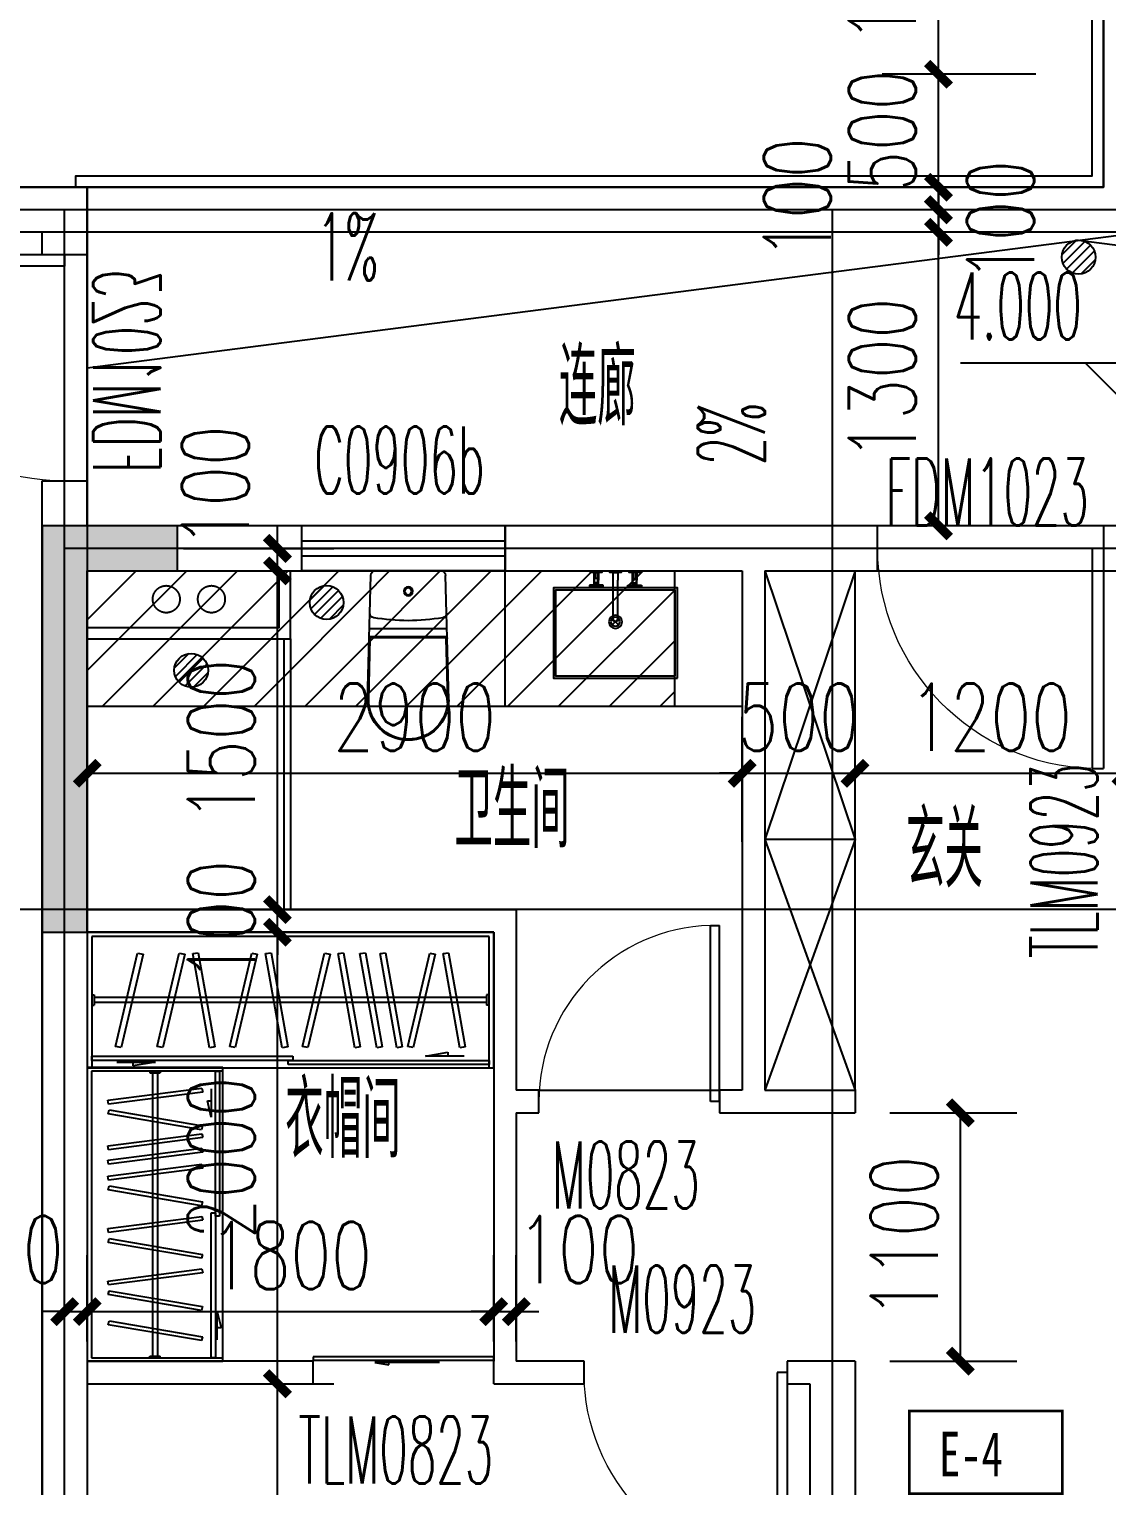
# Model space of a CAD drawing. Extents: x -129588 to 17450, y 1144 to 109436.
# Drawn here: x -10271 to -5499, y 78346 to 84798 of the extents above; entities that cross this region are included whole.
import ezdxf

# ---------------------------------------------------------------- set-up
doc = ezdxf.new("R2010")
doc.units = 0
doc.header["$LTSCALE"] = 1000
doc.header["$MEASUREMENT"] = 0
doc.linetypes.add('DASH', pattern=[0.35, 0.25, -0.1])
doc.linetypes.add('PS', pattern=[3200, 1500, -200, 1500])
for name, color, linetype, plot in [('A-area(算全面积)', 21, 'Continuous', False), ('A-area(算半面积)', 23, 'Continuous', False), ('A-FUR', 8, 'Continuous', False)]:
    doc.layers.add(name, color=color, linetype=linetype, plot=plot)
for name, color, linetype in [('A-Lvtry', 5, 'Continuous'), ('A-第三道尺寸线', 105, 'Continuous'), ('A-线脚看线', 9, 'Continuous'), ('A-降板区域', 251, 'Continuous'), ('AE-FLOR', 151, 'Continuous'), ('DIM_ELEV', 3, 'Continuous'), ('DIM_SYMB', 3, 'Continuous'), ('DOTE', 16, 'Continuous'), ('LABEL_PM', 7, 'Continuous'), ('NL', 5, 'Continuous'), ('PS', 6, 'PS'), ('PUB_HATCH', 8, 'Continuous'), ('PUB_TEXT', 7, 'Continuous'), ('WALL', 2, 'Continuous'), ('WINDOW', 4, 'Continuous'), ('WINDOW_TEXT', 7, 'Continuous'), ('ys', 154, 'Continuous'), ('剪力墙', 6, 'Continuous'), ('户型标示', 7, 'Continuous')]:
    doc.layers.add(name, color=color, linetype=linetype)
doc.styles.add('_TCH_DIM', font='SIMPLEX.shx', dxfattribs={"width": 0.7, "bigfont": 'GBCBIG.shx'})
doc.styles.add('_TCH_DIM_T3', font='SIMPLEX.shx', dxfattribs={"width": 0.705882, "bigfont": 'GBCBIG.shx'})
doc.styles.add('_TCH_WINDOW', font='SIMPLEX.shx', dxfattribs={"width": 0.7, "height": 3.5, "bigfont": 'GBCBIG.shx'})
doc.styles.get("Standard").update_dxf_attribs({"font": 'gbenor.shx', "width": 0.7, "bigfont": 'gbcbig.shx'})
doc.styles.add('黑体', font='simhei.ttf', dxfattribs={"width": 0.7})
doc.dimstyles.new('_TCH_ARCH&&100', dxfattribs={"dimtxt": 297.5, "dimasz": 100, "dimexe": 250, "dimexo": 300, "dimgap": 100, "dimtad": 1, "dimdec": 0, "dimzin": 0, "dimdsep": 46, "dimtxsty": '_TCH_DIM_T3', "dimblk": 'ARCHTICK', "dimcen": 0.09, "dimclrt": 7, "dimazin": 2, "dimtfac": 1, "dimtdec": 0, "dimtix": 1, "dimtmove": 2, "dimatfit": 3, "dimfxl": 0, "dimtolj": 1, "dimtzin": 0, "dimarcsym": 0})

# ---------------------------------------------------------------- blocks, each defined once
blk = doc.blocks.new('zhouxianssceng0329')
at = {"layer": 'DOTE'}
for p, q in [((-3313.7, 143398.2), (-44988.6, 143398.2)), ((-10113.7, 132089.9), (-10113.7, 143398.2)), ((-6713.7, 132089.9), (-6713.7, 143398.2)), ((5501.3, 143298.2), (-44988.6, 143298.2)), ((5501.3, 141898.2), (-10113.7, 141898.2)), ((5501.3, 140298.2), (-44988.6, 140298.2))]:
    blk.add_line(p, q, dxfattribs=at)
blk = doc.blocks.new('jgjlq030328')
at = {"layer": 'PUB_HATCH'}
blk.add_hatch(color=256, dxfattribs=at).paths.add_polyline_path([(-255935, 15511.9), (-256535, 15511.9), (-256535, 13711.9), (-256335, 13711.9), (-256335, 15311.9), (-255935, 15311.9)])
at = {"layer": '剪力墙'}
blk.add_lwpolyline([(-255935, 15511.9), (-256535, 15511.9), (-256535, 13711.9), (-256335, 13711.9), (-256335, 15311.9), (-255935, 15311.9)], close=True, dxfattribs=at)
blk = doc.blocks.new('$DorLib2D$00000001')
for p, q in [((0.45, 0.975), (0.5, 0.975)), ((0.45, 0), (0.45, 0.975)), ((0.5, 0), (0.5, 0.975)), ((0.5, 0), (0.45, 0))]:
    blk.add_line(p, q)
at = {"lineweight": 13}
blk.add_arc((0.475, 0), 0.975, 91.46928, 180, dxfattribs=at)
blk = doc.blocks.new('a3huxing0323')
at = {"layer": 'WALL'}
for p, q in [((5007.6, 169534.8), (5007.6, 169234.8)), ((5007.6, 169534.8), (6707.6, 169534.8)), ((5207.6, 169234.8), (5207.6, 169334.8)), ((5207.6, 169334.8), (6607.6, 169334.8)), ((5007.6, 169234.8), (5207.6, 169234.8)), ((5207.6, 168234.8), (5007.6, 168234.8)), ((5007.6, 168234.8), (5007.6, 160634.8)), ((5207.6, 160734.8), (5207.6, 168234.8))]:
    blk.add_line(p, q, dxfattribs=at)
at = {"layer": 'WINDOW'}
blk.add_line((5007.6, 169234.8), (5007.6, 168234.8), dxfattribs=at)
ref = blk.add_blockref('$DorLib2D$00000001', (5107.6, 168734.8), dxfattribs=dict(at, xscale=-1000, yscale=1000, zscale=-1000, rotation=270))
ref.add_attrib('A', 'FDM1023', (4981.4, 168269.3), dxfattribs={"layer": 'WINDOW_TEXT', "height": 297.5, "rotation": 90, "style": '_TCH_WINDOW', "width": 0.494118})
blk = doc.blocks.new('u5g')
at = {"color": 8, "linetype": 'DASH', "ltscale": 20}
for p, q in [((10502.8, 151826.4), (10512.8, 151826.4)), ((10512.8, 151826.4), (10512.8, 151776.4)), ((12177.7, 151813.9), (10512.8, 151813.9)), ((12187.8, 151826.4), (12177.7, 151826.4)), ((12177.7, 151826.4), (12177.7, 151776.4)), ((10502.8, 151776.4), (10512.8, 151776.4)), ((12177.7, 151788.9), (10512.8, 151788.9)), ((12187.8, 151776.4), (12177.7, 151776.4))]:
    blk.add_line(p, q, dxfattribs=at)
at = {"color": 8, "ltscale": 20}
for p, q in [((10607.7, 151503.4), (10772.9, 151503.4)), ((10772.9, 151503.4), (10677.8, 151484.5)), ((10677.8, 151484.5), (10677.8, 151503.4)), ((11917.6, 151531.4), (12012.7, 151550.3)), ((12082.8, 151531.4), (11917.6, 151531.4)), ((12012.7, 151550.3), (12012.7, 151531.4))]:
    blk.add_line(p, q, dxfattribs=at)
at = {"linetype": 'DASH', "ltscale": 20}
for points in [[(12207.8, 152126.4), (10482.8, 152126.4), (10482.8, 151476.4), (12207.8, 151476.4)], [(10502.8, 151531.4), (11355.3, 151531.4), (11355.3, 151511.4), (10502.8, 151511.4)], [(11335.3, 151511.4), (12187.8, 151511.4), (12187.8, 151491.4), (11335.3, 151491.4)]]:
    blk.add_lwpolyline(points, close=True, dxfattribs=at)
blk.add_lwpolyline([(12187.8, 151476.4), (12187.8, 152106.4), (10502.8, 152106.4), (10502.8, 151476.4)], dxfattribs=at)
at = {"color": 8, "linetype": 'DASH', "ltscale": 20}
for points in [[(10603.3, 151578.7), (10696.8, 152026.6), (10719.8, 152021.8), (10626.3, 151573.9)], [(10780.1, 151578.7), (10873.6, 152026.6), (10896.6, 152021.8), (10803.1, 151573.9)], [(11001.3, 151572.3), (10930.5, 152024.3), (10953.7, 152028), (11024.5, 151576)], [(11087.5, 151578.7), (11181, 152026.6), (11204, 152021.8), (11110.4, 151573.9)], [(11310.5, 151572.3), (11239.7, 152024.3), (11262.9, 152028), (11333.7, 151576)], [(11396.6, 151578.7), (11490.1, 152026.6), (11513.1, 152021.8), (11419.6, 151573.9)], [(11617.8, 151572.3), (11547, 152024.3), (11570.2, 152028), (11641, 151576)], [(11711, 151572.3), (11640.2, 152024.3), (11663.4, 152028), (11734.2, 151576)], [(11796.6, 151572.3), (11725.8, 152024.3), (11749, 152028), (11819.8, 151576)], [(11842.7, 151578.7), (11936.3, 152026.6), (11959.3, 152021.8), (11865.7, 151573.9)], [(12064, 151572.3), (11993.2, 152024.3), (12016.4, 152028), (12087.2, 151576)]]:
    blk.add_lwpolyline(points, close=True, dxfattribs=at)
blk = doc.blocks.new('A$C2EEA3612')
at = {"linetype": 'Continuous'}
for p, q in [((-180, 570), (-172.9, 299.7)), ((-175, 570.2), (-168, 299.8)), ((175, 570.2), (168, 299.8)), ((180, 570), (172.9, 299.7)), ((-172.9, 299.7), (-171.1, 240)), ((-163, 295), (163, 295)), ((-163, 290), (163, 290)), ((172.9, 299.7), (171.1, 240)), ((-171.6, 255), (171.6, 255)), ((-171.1, 240), (-169.5, 186.6)), ((171.1, 240), (169.5, 186.6)), ((-169.5, 186.6), (-165.6, 19.4)), ((169.5, 186.6), (165.6, 19.4)), ((-145.6, 0), (145.6, 0))]:
    blk.add_line(p, q, dxfattribs=at)
for radius in [20, 15]:
    blk.add_circle((0, 90), radius, dxfattribs=at)
for centre, radius, start, end in [((0, 570), 180, 0, 180), ((0, 570), 175, 0, 180), ((-163, 300), 10, 181.7534, 270), ((-163, 300), 5, 181.7534, 270), ((163, 300), 5, 270, 358.2466), ((163, 300), 10, 270, 358.2466), ((-149.5, 187.2), 20, 99.85566, 181.7534), ((0, -673.3), 893.4, 80.14434, 99.85566), ((149.5, 187.2), 20, 358.2466, 80.14434), ((-145.6, 20), 20, 181.7534, 270), ((145.6, 20), 20, 270, 358.2466)]:
    blk.add_arc(centre, radius, start, end, dxfattribs=at)
blk = doc.blocks.new('g3wr')
at = {"color": 251}
blk.add_wipeout([(92376.5, 176270.3), (92376.5, 176416), (92376.5, 176561.6), (92382.1, 176575.5), (92395.9, 176581.5), (92459.4, 176583.5), (92576.3, 176580.9), (92666.2, 176588.6), (92736.4, 176588), (92946.5, 176596), (92946.5, 176591), (93056.8, 176558.2), (93056.8, 176558.2), (93126.5, 176416), (93075.6, 176297.8), (92946.5, 176236), (92831.5, 176244.5), (92676.2, 176243), (92576.3, 176251), (92395.9, 176250.4)], dxfattribs=at)
at = {"xscale": -1, "rotation": 270}
blk.add_blockref('A$C2EEA3612', (92376.5, 176416), dxfattribs=at)
blk = doc.blocks.new('A$C12CE3BE6')
at = {"ltscale": 10}
for p, q in [((180, 469), (200, 469)), ((184.5, 442), (184.5, 469)), ((195.5, 442), (195.5, 469)), ((285.2, 469), (265.2, 469)), ((370, 469), (350, 469)), ((354.5, 442), (354.5, 469)), ((365.5, 442), (365.5, 469)), ((220, 412), (160, 412)), ((160, 412), (160, 405)), ((220, 405), (160, 405)), ((180, 412), (180, 435)), ((182.5, 422), (182.5, 442)), ((197.5, 442), (182.5, 442)), ((197.5, 422), (182.5, 422)), ((187, 412), (187, 422)), ((193, 412), (193, 422)), ((197.5, 422), (197.5, 442)), ((200, 412), (200, 435)), ((220, 405), (220, 412)), ((265.2, 260), (265.2, 435)), ((285.2, 260), (285.2, 435)), ((330, 412), (390, 412)), ((330, 405), (330, 412)), ((330, 405), (390, 405)), ((350, 412), (350, 435)), ((352.5, 422), (352.5, 442)), ((352.5, 442), (367.5, 442)), ((352.5, 422), (367.5, 422)), ((357, 412), (357, 422)), ((363, 412), (363, 422)), ((367.5, 422), (367.5, 442)), ((370, 412), (370, 435)), ((390, 412), (390, 405))]:
    blk.add_line(p, q, dxfattribs=at)
for p, q in [((260.9, 235.9), (289.1, 264.1)), ((260.9, 264.1), (289.1, 235.9))]:
    blk.add_line(p, q)
for points in [[(200, 435), (200, 469), (215, 469), (215, 475), (165, 475), (165, 469), (180, 469), (180, 435)], [(285.2, 435), (285.2, 469), (299.8, 469), (299.8, 475), (250.2, 475), (250.2, 469), (265.2, 469), (265.2, 435)], [(370, 435), (370, 469), (385, 469), (385, 475), (335, 475), (335, 469), (350, 469), (350, 435)]]:
    blk.add_lwpolyline(points, dxfattribs=at)
for points in [[(0, 0), (0, 400), (550, 400), (550, 0)], [(10, 10), (10, 390), (540, 390), (540, 10)]]:
    blk.add_lwpolyline(points, close=True)
for centre in [(190, 408.5), (360, 408.5)]:
    blk.add_circle(centre, 3.5, dxfattribs=at)
for radius in [29.1, 20]:
    blk.add_circle((275, 250), radius)
blk.add_arc((275.2, 260), 10, 180, 0, dxfattribs=at)
blk = doc.blocks.new('$DorLib2D$00000129')
at = {"color": 0, "linetype": 'Continuous'}
for p, q in [((-0.5, 0.545), (-0.5, 0.6866)), ((-0.5, 0.6866), (0.5, 0.6866)), ((0.5, 0.6866), (0.5, 0.545)), ((0.5, 0.545), (-0.5, 0.545)), ((-0.5, 0.5), (-0.5, 0.545)), ((0.5, 0.5), (0.5, 0.545)), ((-0.2, 0.4375), (0.1584, 0.4375)), ((0.1584, 0.4375), (0.0804, 0.3408)), ((0.0804, 0.3408), (0.0804, 0.4375))]:
    blk.add_line(p, q, dxfattribs=at)
blk = doc.blocks.new('$TCHSYS$WIN2D')
for p, q in [((-0.5, 0.5), (0.5, 0.5)), ((-0.5, 0.5), (-0.5, -0.5)), ((0.5, 0.5), (0.5, -0.5)), ((0.5, 0.1667), (-0.5, 0.1667)), ((0.5, -0.1667), (-0.5, -0.1667)), ((-0.5, -0.5), (0.5, -0.5))]:
    blk.add_line(p, q)
blk = doc.blocks.new('_ArchTick')
at = {"color": 0, "linetype": 'ByBlock', "const_width": 0.4}
blk.add_lwpolyline([(-0.5, -0.5), (0.5, 0.5)], dxfattribs=at)
blk = doc.blocks.new('*D1045')
at = {"layer": 'A-第三道尺寸线', "color": 0, "lineweight": -2, "transparency": 16777216}
for p, q in [((17873.7, 167934.8), (17873.7, 168034.8)), ((17457.5, 167934.8), (18123.7, 167934.8)), ((17873.7, 167834.8), (17873.7, 167934.8)), ((17457.5, 167834.8), (18123.7, 167834.8)), ((17873.7, 167834.8), (17873.7, 167734.8))]:
    blk.add_line(p, q, dxfattribs=at)
at = {"layer": 'Defpoints', "color": 0, "transparency": 16777216}
for p in [(17157.5, 167934.8), (17873.7, 167934.8), (17157.5, 167834.8)]:
    blk.add_point(p, dxfattribs=at)
at = {"layer": 'A-第三道尺寸线', "color": 0, "lineweight": -2, "transparency": 16777216, "xscale": 100, "yscale": 100, "zscale": 100}
for p, rotation in [((17873.7, 167934.8), 270), ((17873.7, 167834.8), 90)]:
    blk.add_blockref('_ArchTick', p, dxfattribs=dict(at, rotation=rotation))
at = {"layer": 'A-第三道尺寸线', "color": 7, "transparency": 16777216, "insert": (17598.7, 168209.8), "char_height": 297.5, "attachment_point": 5, "rotation": 90, "style": '_TCH_DIM_T3'}
blk.add_mtext('\\A1;100', dxfattribs=at)
blk = doc.blocks.new('*D1046')
at = {"layer": 'A-第三道尺寸线', "color": 0, "lineweight": -2, "transparency": 16777216}
for p, q in [((17457.5, 167834.8), (18123.7, 167834.8)), ((17873.7, 166334.8), (17873.7, 167834.8)), ((17457.5, 166334.8), (18123.7, 166334.8))]:
    blk.add_line(p, q, dxfattribs=at)
at = {"layer": 'Defpoints', "color": 0, "transparency": 16777216}
for p in [(17157.5, 167834.8), (17873.7, 167834.8), (17157.5, 166334.8)]:
    blk.add_point(p, dxfattribs=at)
at = {"layer": 'A-第三道尺寸线', "color": 0, "lineweight": -2, "transparency": 16777216, "xscale": 100, "yscale": 100, "zscale": 100}
for p, rotation in [((17873.7, 167834.8), 90), ((17873.7, 166334.8), 270)]:
    blk.add_blockref('_ArchTick', p, dxfattribs=dict(at, rotation=rotation))
at = {"layer": 'A-第三道尺寸线', "color": 7, "transparency": 16777216, "insert": (17625, 167084.8), "char_height": 297.5, "attachment_point": 5, "rotation": 90, "style": '_TCH_DIM_T3'}
blk.add_mtext('\\A1;1500', dxfattribs=at)
blk = doc.blocks.new('*D1047')
at = {"layer": 'A-第三道尺寸线', "color": 0, "lineweight": -2, "transparency": 16777216}
for p, q in [((17873.7, 166334.8), (17873.7, 166434.8)), ((17457.5, 166334.8), (18123.7, 166334.8)), ((17873.7, 166234.8), (17873.7, 166334.8)), ((17457.5, 166234.8), (18123.7, 166234.8)), ((17873.7, 166234.8), (17873.7, 166134.8))]:
    blk.add_line(p, q, dxfattribs=at)
at = {"layer": 'Defpoints', "color": 0, "transparency": 16777216}
for p in [(17157.5, 166334.8), (17873.7, 166334.8), (17157.5, 166234.8)]:
    blk.add_point(p, dxfattribs=at)
at = {"layer": 'A-第三道尺寸线', "color": 0, "lineweight": -2, "transparency": 16777216, "xscale": 100, "yscale": 100, "zscale": 100}
for p, rotation in [((17873.7, 166334.8), 270), ((17873.7, 166234.8), 90)]:
    blk.add_blockref('_ArchTick', p, dxfattribs=dict(at, rotation=rotation))
at = {"layer": 'A-第三道尺寸线', "color": 7, "transparency": 16777216, "insert": (17625, 166284.8), "char_height": 297.5, "attachment_point": 5, "rotation": 90, "style": '_TCH_DIM_T3'}
blk.add_mtext('\\A1;100', dxfattribs=at)
blk = doc.blocks.new('*D1048')
at = {"layer": 'A-第三道尺寸线', "color": 0, "lineweight": -2, "transparency": 16777216}
for p, q in [((17457.5, 166234.8), (18123.7, 166234.8)), ((17873.7, 164234.8), (17873.7, 166234.8)), ((17457.5, 164234.8), (18123.7, 164234.8))]:
    blk.add_line(p, q, dxfattribs=at)
at = {"layer": 'Defpoints', "color": 0, "transparency": 16777216}
for p in [(17157.5, 166234.8), (17873.7, 166234.8), (17157.5, 164234.8)]:
    blk.add_point(p, dxfattribs=at)
at = {"layer": 'A-第三道尺寸线', "color": 0, "lineweight": -2, "transparency": 16777216, "xscale": 100, "yscale": 100, "zscale": 100}
for p, rotation in [((17873.7, 166234.8), 90), ((17873.7, 164234.8), 270)]:
    blk.add_blockref('_ArchTick', p, dxfattribs=dict(at, rotation=rotation))
at = {"layer": 'A-第三道尺寸线', "color": 7, "transparency": 16777216, "insert": (17625, 165234.8), "char_height": 297.5, "attachment_point": 5, "rotation": 90, "style": '_TCH_DIM_T3'}
blk.add_mtext('\\A1;2000', dxfattribs=at)
blk = doc.blocks.new('*D1049')
at = {"layer": 'A-第三道尺寸线', "color": 0, "lineweight": -2, "transparency": 16777216}
for p, q in [((17457.5, 164234.8), (18123.7, 164234.8)), ((17873.7, 160734.8), (17873.7, 164234.8)), ((17457.5, 160734.8), (18123.7, 160734.8))]:
    blk.add_line(p, q, dxfattribs=at)
at = {"layer": 'Defpoints', "color": 0, "transparency": 16777216}
for p in [(17157.5, 164234.8), (17873.7, 164234.8), (17157.5, 160734.8)]:
    blk.add_point(p, dxfattribs=at)
at = {"layer": 'A-第三道尺寸线', "color": 0, "lineweight": -2, "transparency": 16777216, "xscale": 100, "yscale": 100, "zscale": 100}
for p, rotation in [((17873.7, 164234.8), 90), ((17873.7, 160734.8), 270)]:
    blk.add_blockref('_ArchTick', p, dxfattribs=dict(at, rotation=rotation))
at = {"layer": 'A-第三道尺寸线', "color": 7, "transparency": 16777216, "insert": (17625, 162484.8), "char_height": 297.5, "attachment_point": 5, "rotation": 90, "style": '_TCH_DIM_T3'}
blk.add_mtext('\\A1;3500', dxfattribs=at)
blk = doc.blocks.new('*D1058')
at = {"layer": 'A-第三道尺寸线', "color": 0, "lineweight": -2, "transparency": 16777216}
for p, q in [((17031.5, 166634.8), (17031.5, 167188.6)), ((19931.5, 166634.8), (19931.5, 167188.6)), ((17031.5, 166938.6), (19931.5, 166938.6))]:
    blk.add_line(p, q, dxfattribs=at)
at = {"layer": 'Defpoints', "color": 0, "transparency": 16777216}
for p in [(19931.5, 166938.6), (17031.5, 166334.8), (19931.5, 166334.8)]:
    blk.add_point(p, dxfattribs=at)
at = {"layer": 'A-第三道尺寸线', "color": 0, "lineweight": -2, "transparency": 16777216, "xscale": 100, "yscale": 100, "zscale": 100, "rotation": 180}
blk.add_blockref('_ArchTick', (17031.5, 166938.6), dxfattribs=at)
at = {"layer": 'A-第三道尺寸线', "color": 0, "lineweight": -2, "transparency": 16777216, "xscale": 100, "yscale": 100, "zscale": 100}
blk.add_blockref('_ArchTick', (19931.5, 166938.6), dxfattribs=at)
at = {"layer": 'A-第三道尺寸线', "color": 7, "transparency": 16777216, "insert": (18481.5, 167187.3), "char_height": 297.5, "attachment_point": 5, "style": '_TCH_DIM_T3'}
blk.add_mtext('\\A1;2900', dxfattribs=at)
blk = doc.blocks.new('*D1059')
at = {"layer": 'A-第三道尺寸线', "color": 0, "lineweight": -2, "transparency": 16777216}
for p, q in [((19931.5, 166634.8), (19931.5, 167188.6)), ((20431.5, 166634.8), (20431.5, 167188.6)), ((19931.5, 166938.6), (19831.5, 166938.6)), ((19931.5, 166938.6), (20431.5, 166938.6)), ((20431.5, 166938.6), (20531.5, 166938.6))]:
    blk.add_line(p, q, dxfattribs=at)
at = {"layer": 'Defpoints', "color": 0, "transparency": 16777216}
for p in [(20431.5, 166938.6), (19931.5, 166334.8), (20431.5, 166334.8)]:
    blk.add_point(p, dxfattribs=at)
at = {"layer": 'A-第三道尺寸线', "color": 0, "lineweight": -2, "transparency": 16777216, "xscale": 100, "yscale": 100, "zscale": 100}
blk.add_blockref('_ArchTick', (19931.5, 166938.6), dxfattribs=at)
at = {"layer": 'A-第三道尺寸线', "color": 0, "lineweight": -2, "transparency": 16777216, "xscale": 100, "yscale": 100, "zscale": 100, "rotation": 180}
blk.add_blockref('_ArchTick', (20431.5, 166938.6), dxfattribs=at)
at = {"layer": 'A-第三道尺寸线', "color": 7, "transparency": 16777216, "insert": (20181.5, 167187.3), "char_height": 297.5, "attachment_point": 5, "style": '_TCH_DIM_T3'}
blk.add_mtext('\\A1;500', dxfattribs=at)
blk = doc.blocks.new('*D1060')
at = {"layer": 'A-第三道尺寸线', "color": 0, "lineweight": -2, "transparency": 16777216}
for p, q in [((20431.5, 166634.8), (20431.5, 167188.6)), ((21631.5, 166634.8), (21631.5, 167188.6)), ((20431.5, 166938.6), (21631.5, 166938.6))]:
    blk.add_line(p, q, dxfattribs=at)
at = {"layer": 'Defpoints', "color": 0, "transparency": 16777216}
for p in [(21631.5, 166938.6), (20431.5, 166334.8), (21631.5, 166334.8)]:
    blk.add_point(p, dxfattribs=at)
at = {"layer": 'A-第三道尺寸线', "color": 0, "lineweight": -2, "transparency": 16777216, "xscale": 100, "yscale": 100, "zscale": 100, "rotation": 180}
blk.add_blockref('_ArchTick', (20431.5, 166938.6), dxfattribs=at)
at = {"layer": 'A-第三道尺寸线', "color": 0, "lineweight": -2, "transparency": 16777216, "xscale": 100, "yscale": 100, "zscale": 100}
blk.add_blockref('_ArchTick', (21631.5, 166938.6), dxfattribs=at)
at = {"layer": 'A-第三道尺寸线', "color": 7, "transparency": 16777216, "insert": (21031.5, 167187.3), "char_height": 297.5, "attachment_point": 5, "style": '_TCH_DIM_T3'}
blk.add_mtext('\\A1;1200', dxfattribs=at)
blk = doc.blocks.new('*D1062')
at = {"layer": 'A-第三道尺寸线', "color": 0, "lineweight": -2, "transparency": 16777216}
for p, q in [((20585.5, 165434.8), (21147.7, 165434.8)), ((20897.7, 164334.8), (20897.7, 165434.8)), ((20585.5, 164334.8), (21147.7, 164334.8))]:
    blk.add_line(p, q, dxfattribs=at)
at = {"layer": 'Defpoints', "color": 0, "transparency": 16777216}
for p in [(20285.5, 165434.8), (20897.7, 165434.8), (20285.5, 164334.8)]:
    blk.add_point(p, dxfattribs=at)
at = {"layer": 'A-第三道尺寸线', "color": 0, "lineweight": -2, "transparency": 16777216, "xscale": 100, "yscale": 100, "zscale": 100}
for p, rotation in [((20897.7, 165434.8), 90), ((20897.7, 164334.8), 270)]:
    blk.add_blockref('_ArchTick', p, dxfattribs=dict(at, rotation=rotation))
at = {"layer": 'A-第三道尺寸线', "color": 7, "transparency": 16777216, "insert": (20649, 164884.8), "char_height": 297.5, "attachment_point": 5, "rotation": 90, "style": '_TCH_DIM_T3'}
blk.add_mtext('\\A1;1100', dxfattribs=at)
blk = doc.blocks.new('*D1063')
at = {"layer": 'A-第三道尺寸线', "color": 0, "lineweight": -2, "transparency": 16777216}
for p, q in [((16931.5, 164421.8), (16931.5, 164804.1)), ((17031.5, 164421.8), (17031.5, 164804.1)), ((16931.5, 164554.1), (16831.5, 164554.1)), ((16931.5, 164554.1), (17031.5, 164554.1)), ((17031.5, 164554.1), (17131.5, 164554.1))]:
    blk.add_line(p, q, dxfattribs=at)
at = {"layer": 'Defpoints', "color": 0, "transparency": 16777216}
for p in [(17031.5, 164554.1), (16931.5, 164121.8), (17031.5, 164121.8)]:
    blk.add_point(p, dxfattribs=at)
at = {"layer": 'A-第三道尺寸线', "color": 0, "lineweight": -2, "transparency": 16777216, "xscale": 100, "yscale": 100, "zscale": 100}
blk.add_blockref('_ArchTick', (16931.5, 164554.1), dxfattribs=at)
at = {"layer": 'A-第三道尺寸线', "color": 0, "lineweight": -2, "transparency": 16777216, "xscale": 100, "yscale": 100, "zscale": 100, "rotation": 180}
blk.add_blockref('_ArchTick', (17031.5, 164554.1), dxfattribs=at)
at = {"layer": 'A-第三道尺寸线', "color": 7, "transparency": 16777216, "insert": (16656.5, 164829.1), "char_height": 297.5, "attachment_point": 5, "style": '_TCH_DIM_T3'}
blk.add_mtext('\\A1;100', dxfattribs=at)
blk = doc.blocks.new('*D1064')
at = {"layer": 'A-第三道尺寸线', "color": 0, "lineweight": -2, "transparency": 16777216}
for p, q in [((17031.5, 164421.8), (17031.5, 164804.1)), ((18831.5, 164421.8), (18831.5, 164804.1)), ((17031.5, 164554.1), (18831.5, 164554.1))]:
    blk.add_line(p, q, dxfattribs=at)
at = {"layer": 'Defpoints', "color": 0, "transparency": 16777216}
for p in [(18831.5, 164554.1), (17031.5, 164121.8), (18831.5, 164121.8)]:
    blk.add_point(p, dxfattribs=at)
at = {"layer": 'A-第三道尺寸线', "color": 0, "lineweight": -2, "transparency": 16777216, "xscale": 100, "yscale": 100, "zscale": 100, "rotation": 180}
blk.add_blockref('_ArchTick', (17031.5, 164554.1), dxfattribs=at)
at = {"layer": 'A-第三道尺寸线', "color": 0, "lineweight": -2, "transparency": 16777216, "xscale": 100, "yscale": 100, "zscale": 100}
blk.add_blockref('_ArchTick', (18831.5, 164554.1), dxfattribs=at)
at = {"layer": 'A-第三道尺寸线', "color": 7, "transparency": 16777216, "insert": (17931.5, 164802.8), "char_height": 297.5, "attachment_point": 5, "style": '_TCH_DIM_T3'}
blk.add_mtext('\\A1;1800', dxfattribs=at)
blk = doc.blocks.new('*D1065')
at = {"layer": 'A-第三道尺寸线', "color": 0, "lineweight": -2, "transparency": 16777216}
for p, q in [((18831.5, 164421.8), (18831.5, 164804.1)), ((18931.5, 164421.8), (18931.5, 164804.1)), ((18831.5, 164554.1), (18731.5, 164554.1)), ((18831.5, 164554.1), (18931.5, 164554.1)), ((18931.5, 164554.1), (19031.5, 164554.1))]:
    blk.add_line(p, q, dxfattribs=at)
at = {"layer": 'Defpoints', "color": 0, "transparency": 16777216}
for p in [(18931.5, 164554.1), (18831.5, 164121.8), (18931.5, 164121.8)]:
    blk.add_point(p, dxfattribs=at)
at = {"layer": 'A-第三道尺寸线', "color": 0, "lineweight": -2, "transparency": 16777216, "xscale": 100, "yscale": 100, "zscale": 100}
blk.add_blockref('_ArchTick', (18831.5, 164554.1), dxfattribs=at)
at = {"layer": 'A-第三道尺寸线', "color": 0, "lineweight": -2, "transparency": 16777216, "xscale": 100, "yscale": 100, "zscale": 100, "rotation": 180}
blk.add_blockref('_ArchTick', (18931.5, 164554.1), dxfattribs=at)
at = {"layer": 'A-第三道尺寸线', "color": 7, "transparency": 16777216, "insert": (19206.5, 164829.1), "char_height": 297.5, "attachment_point": 5, "style": '_TCH_DIM_T3'}
blk.add_mtext('\\A1;100', dxfattribs=at)
blk = doc.blocks.new('ssxianjiao0329')
at = {"layer": 'A-线脚看线'}
blk.add_lwpolyline([(-10063.7, 143498.2), (-10063.7, 143548.2), (-5563.7, 143548.2), (-5563.7, 147248.2), (-17613.7, 147248.2)], dxfattribs=at)
blk = doc.blocks.new('3-122')
at = {"layer": 'A-area(算全面积)'}
blk.add_lwpolyline([(-139372, 87898.2), (-139372, 80998.2), (-137972, 80998.2), (-137971.8, 84298.2), (-137372, 84298.2), (-137372, 84098.2), (-127272, 84098.2), (-127272, 87898.2)], close=True, dxfattribs=at)
at = {"layer": 'AE-FLOR'}
for points in [[(-139372, 87998.2), (-127172, 87998.2), (-127172, 83898.2), (-131772, 83898.2)], [(-139372, 87898.2), (-127272, 87898.2), (-127272, 84098.2), (-131772, 84098.2)]]:
    blk.add_lwpolyline(points, dxfattribs=at)
at = {"layer": 'DIM_ELEV'}
for p, q in [((-126751.8, 83318.4), (-127905.1, 83318.4)), ((-127051.8, 83018.4), (-127351.8, 83318.4))]:
    blk.add_line(p, q, dxfattribs=at)
at = {"layer": 'PUB_TEXT', "style": '_TCH_DIM', "width": 0.494118}
blk.add_text('4.000', height=297.5, dxfattribs=at).set_placement((-127935.1, 83423.4))
at = {"layer": 'PUB_TEXT', "width": 0.7}
blk.add_text('连廊', height=337.59, dxfattribs=at).set_placement((-129683.4, 83043.3))
blk = doc.blocks.new('_LV13')
at = {"color": 0}
for p, q in [((-0.071, 0.495), (-0.495, 0.071)), ((0.183, 0.465), (-0.465, -0.183)), ((0.354, 0.354), (-0.354, -0.354)), ((0.465, 0.183), (-0.183, -0.465)), ((0.495, -0.071), (0.071, -0.495))]:
    blk.add_line(p, q, dxfattribs=at)
blk.add_circle((0, 0), 0.5)
blk = doc.blocks.new('e405055')
at = {"layer": 'NL', "ltscale": 0.5, "extrusion": (0, 0, -1), "xscale": -150, "yscale": 150, "zscale": -150}
for p in [(110296, 74466), (110896, 74166)]:
    blk.add_blockref('_LV13', p, dxfattribs=at)
blk = doc.blocks.new('*D428')
at = {"layer": 'A-第三道尺寸线', "color": 0, "lineweight": -2, "transparency": 16777216}
for p, q in [((-5813.7, 83898.2), (-6494.4, 83898.2)), ((-6244.4, 82598.2), (-6244.4, 83898.2)), ((-5813.7, 82598.2), (-6494.4, 82598.2))]:
    blk.add_line(p, q, dxfattribs=at)
at = {"layer": 'Defpoints', "color": 0, "transparency": 16777216}
for p in [(-6244.4, 83898.2), (-5513.7, 83898.2), (-5513.7, 82598.2)]:
    blk.add_point(p, dxfattribs=at)
at = {"layer": 'A-第三道尺寸线', "color": 0, "lineweight": -2, "transparency": 16777216, "xscale": 100, "yscale": 100, "zscale": 100}
for p, rotation in [((-6244.4, 83898.2), 90), ((-6244.4, 82598.2), 270)]:
    blk.add_blockref('_ArchTick', p, dxfattribs=dict(at, rotation=rotation))
at = {"layer": 'A-第三道尺寸线', "color": 7, "transparency": 16777216, "insert": (-6493.1, 83248.2), "char_height": 297.5, "attachment_point": 5, "rotation": 90, "style": '_TCH_DIM_T3'}
blk.add_mtext('\\A1;1300', dxfattribs=at)
blk = doc.blocks.new('*D429')
at = {"layer": 'A-第三道尺寸线', "color": 0, "lineweight": -2, "transparency": 16777216}
for p, q in [((-6244.4, 83998.2), (-6244.4, 84098.2)), ((-5813.7, 83998.2), (-6494.4, 83998.2)), ((-6244.4, 83898.2), (-6244.4, 83998.2)), ((-5813.7, 83898.2), (-6494.4, 83898.2)), ((-6244.4, 83898.2), (-6244.4, 83798.2))]:
    blk.add_line(p, q, dxfattribs=at)
at = {"layer": 'Defpoints', "color": 0, "transparency": 16777216}
for p in [(-6244.4, 83998.2), (-5513.7, 83998.2), (-5513.7, 83898.2)]:
    blk.add_point(p, dxfattribs=at)
at = {"layer": 'A-第三道尺寸线', "color": 0, "lineweight": -2, "transparency": 16777216, "xscale": 100, "yscale": 100, "zscale": 100}
for p, rotation in [((-6244.4, 83998.2), 270), ((-6244.4, 83898.2), 90)]:
    blk.add_blockref('_ArchTick', p, dxfattribs=dict(at, rotation=rotation))
at = {"layer": 'A-第三道尺寸线', "color": 7, "transparency": 16777216, "insert": (-5969.4, 83948.2), "char_height": 297.5, "attachment_point": 5, "rotation": 90, "style": '_TCH_DIM_T3'}
blk.add_mtext('\\A1;100', dxfattribs=at)
blk = doc.blocks.new('*D430')
at = {"layer": 'A-第三道尺寸线', "color": 0, "lineweight": -2, "transparency": 16777216}
for p, q in [((-6244.4, 84098.2), (-6244.4, 84198.2)), ((-5813.7, 84098.2), (-6494.4, 84098.2)), ((-6244.4, 83998.2), (-6244.4, 84098.2)), ((-5813.7, 83998.2), (-6494.4, 83998.2)), ((-6244.4, 83998.2), (-6244.4, 83898.2))]:
    blk.add_line(p, q, dxfattribs=at)
at = {"layer": 'Defpoints', "color": 0, "transparency": 16777216}
for p in [(-6244.4, 84098.2), (-5513.7, 84098.2), (-5513.7, 83998.2)]:
    blk.add_point(p, dxfattribs=at)
at = {"layer": 'A-第三道尺寸线', "color": 0, "lineweight": -2, "transparency": 16777216, "xscale": 100, "yscale": 100, "zscale": 100}
for p, rotation in [((-6244.4, 84098.2), 270), ((-6244.4, 83998.2), 90)]:
    blk.add_blockref('_ArchTick', p, dxfattribs=dict(at, rotation=rotation))
at = {"layer": 'A-第三道尺寸线', "color": 7, "transparency": 16777216, "insert": (-6869.4, 84048.2), "char_height": 297.5, "attachment_point": 5, "rotation": 90, "style": '_TCH_DIM_T3'}
blk.add_mtext('\\A1;100', dxfattribs=at)
blk = doc.blocks.new('*D431')
at = {"layer": 'A-第三道尺寸线', "color": 0, "lineweight": -2, "transparency": 16777216}
for p, q in [((-6244.4, 84598.2), (-6244.4, 84698.2)), ((-5813.7, 84598.2), (-6494.4, 84598.2)), ((-6244.4, 84098.2), (-6244.4, 84598.2)), ((-5813.7, 84098.2), (-6494.4, 84098.2)), ((-6244.4, 84098.2), (-6244.4, 83998.2))]:
    blk.add_line(p, q, dxfattribs=at)
at = {"layer": 'Defpoints', "color": 0, "transparency": 16777216}
for p in [(-6244.4, 84598.2), (-5513.7, 84598.2), (-5513.7, 84098.2)]:
    blk.add_point(p, dxfattribs=at)
at = {"layer": 'A-第三道尺寸线', "color": 0, "lineweight": -2, "transparency": 16777216, "xscale": 100, "yscale": 100, "zscale": 100}
for p, rotation in [((-6244.4, 84598.2), 270), ((-6244.4, 84098.2), 90)]:
    blk.add_blockref('_ArchTick', p, dxfattribs=dict(at, rotation=rotation))
at = {"layer": 'A-第三道尺寸线', "color": 7, "transparency": 16777216, "insert": (-6493.1, 84348.2), "char_height": 297.5, "attachment_point": 5, "rotation": 90, "style": '_TCH_DIM_T3'}
blk.add_mtext('\\A1;500', dxfattribs=at)
blk = doc.blocks.new('*D432')
at = {"layer": 'A-第三道尺寸线', "color": 0, "lineweight": -2, "transparency": 16777216}
for p, q in [((-5813.7, 85598.2), (-6494.4, 85598.2)), ((-6244.4, 84598.2), (-6244.4, 85598.2)), ((-5813.7, 84598.2), (-6494.4, 84598.2))]:
    blk.add_line(p, q, dxfattribs=at)
at = {"layer": 'Defpoints', "color": 0, "transparency": 16777216}
for p in [(-6244.4, 85598.2), (-5513.7, 85598.2), (-5513.7, 84598.2)]:
    blk.add_point(p, dxfattribs=at)
at = {"layer": 'A-第三道尺寸线', "color": 0, "lineweight": -2, "transparency": 16777216, "xscale": 100, "yscale": 100, "zscale": 100}
for p, rotation in [((-6244.4, 85598.2), 90), ((-6244.4, 84598.2), 270)]:
    blk.add_blockref('_ArchTick', p, dxfattribs=dict(at, rotation=rotation))
at = {"layer": 'A-第三道尺寸线', "color": 7, "transparency": 16777216, "insert": (-6493.1, 85098.2), "char_height": 297.5, "attachment_point": 5, "rotation": 90, "style": '_TCH_DIM_T3'}
blk.add_mtext('\\A1;1000', dxfattribs=at)
blk = doc.blocks.new('A4huhuxing')
at = {"layer": 'A-FUR'}
for points in [[(20031.5, 165534.8), (20431.5, 165534.8), (20431.5, 167834.8)], [(20031.5, 167834.8), (20431.5, 166645.9)], [(20431.5, 167834.8), (20031.5, 166645.9)], [(20431.5, 166645.9), (20031.5, 166645.9)], [(20431.5, 166645.9), (20031.5, 165534.8)], [(20031.5, 166645.9), (20431.5, 165534.8)]]:
    blk.add_lwpolyline(points, dxfattribs=at)
at = {"layer": 'A-Lvtry'}
for points in [[(19931.5, 167234.8), (18882.6, 167234.8), (18882.6, 167834.8)], [(17901.5, 167534.8), (17901.5, 166334.8)], [(17931.5, 167534.8), (17931.5, 166334.8)]]:
    blk.add_lwpolyline(points, dxfattribs=at)
at = {"layer": 'PS', "ltscale": 0.5}
for centre in [(17381.5, 167709.8), (17581.5, 167709.8)]:
    blk.add_circle(centre, 60, dxfattribs=at)
at = {"layer": 'WALL'}
for p, q in [((16831.5, 168034.8), (16831.5, 166234.8)), ((17981.5, 168034.8), (16831.5, 168034.8)), ((17981.5, 167834.8), (17981.5, 168034.8)), ((20031.5, 168034.8), (18881.5, 168034.8)), ((18881.5, 168034.8), (18881.5, 167834.8)), ((20531.5, 168034.8), (20031.5, 168034.8)), ((20531.5, 167834.8), (20531.5, 168034.8)), ((21731.5, 168034.8), (21531.5, 168034.8)), ((21531.5, 168034.8), (21531.5, 167834.8)), ((17031.5, 167834.8), (17031.5, 166334.8)), ((17031.5, 167834.8), (17981.5, 167834.8)), ((18881.5, 167834.8), (19931.5, 167834.8)), ((19931.5, 167834.8), (19931.5, 165534.8)), ((20031.5, 167834.8), (20031.5, 165534.8)), ((20031.5, 167834.8), (20531.5, 167834.8)), ((21531.5, 167834.8), (21631.5, 167834.8)), ((17031.5, 166334.8), (18931.5, 166334.8)), ((18931.5, 166334.8), (18931.5, 165534.8)), ((16831.5, 166234.8), (16831.5, 164334.8)), ((17031.5, 166234.8), (18831.5, 166234.8)), ((17031.5, 166234.8), (17031.5, 164334.8)), ((18831.5, 166234.8), (18831.5, 165434.8)), ((19031.5, 165534.8), (18931.5, 165534.8)), ((19031.5, 165434.8), (19031.5, 165534.8)), ((19931.5, 165534.8), (19831.5, 165534.8)), ((19831.5, 165534.8), (19831.5, 165434.8)), ((20031.5, 165534.8), (20431.5, 165534.8)), ((20431.5, 165534.8), (20431.5, 165434.8)), ((18831.5, 165434.8), (18831.5, 164334.8)), ((18931.5, 165434.8), (18931.5, 164334.8)), ((18931.5, 165434.8), (19031.5, 165434.8)), ((19831.5, 165434.8), (20031.5, 165434.8)), ((20031.5, 165434.8), (20431.5, 165434.8)), ((16831.5, 164334.8), (16831.5, 160534.8)), ((18031.5, 164334.8), (17031.5, 164334.8)), ((18031.5, 164234.8), (18031.5, 164334.8)), ((18831.5, 164234.8), (18831.5, 164334.8)), ((19231.5, 164334.8), (18931.5, 164334.8)), ((19231.5, 164234.8), (19231.5, 164334.8)), ((20431.5, 164334.8), (20131.5, 164334.8)), ((20131.5, 164334.8), (20131.5, 164234.8)), ((20431.5, 164334.8), (20431.5, 160734.8)), ((17031.5, 164234.8), (18031.5, 164234.8)), ((17031.5, 164234.8), (17031.5, 160734.8)), ((18831.5, 164234.8), (19231.5, 164234.8)), ((20131.5, 164234.8), (20231.5, 164234.8)), ((20231.5, 164234.8), (20231.5, 160734.8))]:
    blk.add_line(p, q, dxfattribs=at)
for points in [[(17031.5, 167534.8), (17931.5, 167534.8), (17931.5, 167834.8)], [(17031.5, 167584.8), (17881.5, 167584.8), (17881.5, 167834.8)]]:
    blk.add_lwpolyline(points, dxfattribs=at)
at = {"layer": 'WINDOW'}
for p, q in [((20531.5, 167834.8), (21531.5, 167834.8)), ((19031.5, 165534.8), (19831.5, 165534.8))]:
    blk.add_line(p, q, dxfattribs=at)
at = {"layer": '户型标示', "color": 2, "const_width": 11.2}
blk.add_lwpolyline([(20671.7, 164113.9), (21349.3, 164113.9), (21349.3, 163747.5), (20671.7, 163747.5)], close=True, dxfattribs=at)
at = {"layer": 'A-FUR', "xscale": 1.0435, "yscale": 0.9231}
blk.add_blockref('u5g', (6092.7, 25806.9), dxfattribs=at)
at = {"layer": 'A-FUR', "xscale": 0.7536, "yscale": 0.9231, "rotation": 90}
blk.add_blockref('u5g', (157459.4, 156435), dxfattribs=at)
at = {"layer": 'A-Lvtry', "rotation": 270}
blk.add_blockref('g3wr', (-157963.2, 260211.3), dxfattribs=at)
at = {"layer": 'A-Lvtry', "xscale": -1}
blk.add_blockref('A$C12CE3BE6', (19645.6, 167359.8), dxfattribs=at)
at = {"layer": 'WINDOW'}
ref = blk.add_blockref('$DorLib2D$00000001', (21031.5, 167934.8), dxfattribs=dict(at, xscale=1000, yscale=-1000, zscale=1000))
ref.add_attrib('A', 'FDM1023', (20566, 168036), dxfattribs={"layer": 'WINDOW_TEXT', "height": 297.5, "style": '_TCH_WINDOW', "width": 0.494118})
ref = blk.add_blockref('$DorLib2D$00000129', (21681.5, 166584.8), dxfattribs=dict(at, xscale=900, yscale=100, zscale=900, rotation=270))
ref.add_attrib('A', 'TLM0923', (21505.3, 166119.3), dxfattribs={"layer": 'WINDOW_TEXT', "height": 297.5, "rotation": 90, "style": '_TCH_WINDOW', "width": 0.494118})
ref = blk.add_blockref('$DorLib2D$00000001', (19431.5, 165484.8), dxfattribs=dict(at, xscale=800, yscale=800, zscale=800))
ref.add_attrib('A', 'M0823', (19088.5, 165011), dxfattribs={"layer": 'WINDOW_TEXT', "height": 297.5, "style": '_TCH_WINDOW', "width": 0.494118})
ref = blk.add_blockref('$DorLib2D$00000001', (19681.5, 164284.8), dxfattribs=dict(at, xscale=900, yscale=-900, zscale=900))
ref.add_attrib('A', 'M0923', (19338.5, 164461), dxfattribs={"layer": 'WINDOW_TEXT', "height": 297.5, "style": '_TCH_WINDOW', "width": 0.494118})
ref = blk.add_blockref('$DorLib2D$00000129', (18431.5, 164284.8), dxfattribs=dict(at, xscale=-800, yscale=100, zscale=-800))
ref.add_attrib('A', 'TLM0823', (17966, 163792.4), dxfattribs={"layer": 'WINDOW_TEXT', "height": 297.5, "style": '_TCH_WINDOW', "width": 0.494118})
at = {"layer": 'PUB_TEXT', "width": 0.7}
for s, p in [('卫生间', (18657.2, 166608.5)), ('玄关', (20657.3, 166432)), ('衣帽间', (17908.6, 165235.2))]:
    blk.add_text(s, height=337.59, dxfattribs=at).set_placement(p)
at = {"layer": '户型标示', "color": 2, "style": '黑体', "width": 0.7}
blk.add_text('E-4', height=197.15, dxfattribs=at).set_placement((20803.8, 163824.8))
at = {"layer": 'A-第三道尺寸线'}
for base, p1, p2, angle, picture, middle in [((17873.7, 167934.8), (17157.5, 167834.8), (17157.5, 167934.8), 90, '*D1045', (17598.7, 168209.8)), ((17031.5, 164554.1), (16931.5, 164121.8), (17031.5, 164121.8), 0, '*D1063', (16656.5, 164829.1)), ((18931.5, 164554.1), (18831.5, 164121.8), (18931.5, 164121.8), 0, '*D1065', (19206.5, 164829.1))]:
    dim = blk.add_linear_dim(base=base, p1=p1, p2=p2, angle=angle, dimstyle='_TCH_ARCH&&100', dxfattribs=at)
    dim.commit()
    dim.dimension.update_dxf_attribs({"geometry": picture, "text_midpoint": middle, "dimtype": 161})
for p1, p2, distance, picture, middle in [((17157.5, 166334.8), (17157.5, 167834.8), -716.2, '*D1046', (17625, 167084.8)), ((19931.5, 166334.8), (20431.5, 166334.8), 603.8, '*D1059', (20181.5, 167187.3)), ((20431.5, 166334.8), (21631.5, 166334.8), 603.8, '*D1060', (21031.5, 167187.3)), ((17157.5, 166234.8), (17157.5, 166334.8), -716.2, '*D1047', (17625, 166284.8)), ((17157.5, 164234.8), (17157.5, 166234.8), -716.2, '*D1048', (17625, 165234.8)), ((20285.5, 164334.8), (20285.5, 165434.8), -612.2, '*D1062', (20649, 164884.8)), ((17031.5, 164121.8), (18831.5, 164121.8), 432.3, '*D1064', (17931.5, 164802.8)), ((17157.5, 160734.8), (17157.5, 164234.8), -716.2, '*D1049', (17625, 162484.8))]:
    dim = blk.add_aligned_dim(p1=p1, p2=p2, distance=distance, dimstyle='_TCH_ARCH&&100', dxfattribs=at)
    dim.commit()
    dim.dimension.update_dxf_attribs({"geometry": picture, "text_midpoint": middle})
at = {"layer": 'A-降板区域'}
h = blk.add_hatch(dxfattribs=at)
h.set_pattern_fill('ANSI31', color=256, scale=100)
h.set_pattern_definition([(45, (25445.86, 0.02), (-112.2532, 112.2532), [])])
h.paths.add_polyline_path([(19631.5, 167834.8), (19631.5, 167234.8), (17031.5, 167234.8), (17031.5, 167834.8)])
blk.add_lwpolyline([(19631.5, 167834.8), (19631.5, 167234.8), (17031.5, 167234.8), (17031.5, 167834.8)], close=True, dxfattribs=at)
at = {"layer": 'WINDOW'}
ref = blk.add_blockref('$TCHSYS$WIN2D', (18431.5, 167934.8), dxfattribs=dict(at, xscale=-900, yscale=-200, zscale=-900))
ref.add_attrib('A', 'C0906b', (18036, 168177.7), dxfattribs={"layer": 'WINDOW_TEXT', "height": 297.5, "style": '_TCH_WINDOW', "width": 0.494118})
at = {"layer": 'A-第三道尺寸线'}
dim = blk.add_aligned_dim(p1=(17031.5, 166334.8), p2=(19931.5, 166334.8), distance=603.8, dimstyle='_TCH_ARCH&&100', dxfattribs=at)
dim.commit()
dim.dimension.update_dxf_attribs({"geometry": '*D1058', "text_midpoint": (18481.5, 167187.3)})

msp = doc.modelspace()

# ---------------------------------------------------------------- block references
msp.add_blockref('zhouxianssceng0329', (0, -59400))
at = {"layer": '剪力墙'}
msp.add_blockref('jgjlq030328', (246321.3, 67086.3), dxfattribs=at)

# ---------------------------------------------------------------- next in the draw order: block references
at = {"xscale": -1}
msp.add_blockref('a3huxing0323', (-5006.1, -85436.6), dxfattribs=at)

# ---------------------------------------------------------------- next in the draw order: linework, layer by layer
at = {"layer": 'DIM_SYMB'}
msp.add_lwpolyline([(-9169.4, 83580.4, 0, 0, 0), (-8674.5, 83580.4, 80, 0, 0), (-8374.5, 83580.4, 0, 0, 0)], format="xyseb", dxfattribs=at)
at = {"layer": 'ys'}
msp.add_lwpolyline([(-5635.6, 83865.1), (-3413.7, 83579.3)], dxfattribs=at)

# ---------------------------------------------------------------- next in the draw order: block references
msp.add_blockref('A4huhuxing', (-27045.2, -85436.6))
at = {"layer": 'NL', "ltscale": 0.5, "extrusion": (0, 0, -1), "xscale": -150, "yscale": 150, "zscale": -150}
msp.add_blockref('_LV13', (5623.7, 83788.2), dxfattribs=at)

# ---------------------------------------------------------------- next in the draw order: texts
at = {"layer": 'PUB_TEXT', "style": '_TCH_DIM', "width": 0.494118}
msp.add_text('1%', height=297.5, dxfattribs=at).set_placement((-8999.8, 83685.4))

# ---------------------------------------------------------------- next in the draw order: dimensions: what is measured, and where the dimension line sits
at = {"layer": 'A-第三道尺寸线'}
for p1, p2, picture, middle in [((-5513.7, 84598.2), (-5513.7, 85598.2), '*D432', (-6493.1, 85098.2)), ((-5513.7, 84098.2), (-5513.7, 84598.2), '*D431', (-6493.1, 84348.2))]:
    dim = msp.add_aligned_dim(p1=p1, p2=p2, distance=730.7, dimstyle='_TCH_ARCH&&100', dxfattribs=at)
    dim.commit()
    dim.dimension.update_dxf_attribs({"geometry": picture, "text_midpoint": middle})
for base, p1, p2, picture, middle in [((-6244.4, 84098.2), (-5513.7, 83998.2), (-5513.7, 84098.2), '*D430', (-6869.4, 84048.2)), ((-6244.4, 83998.2), (-5513.7, 83898.2), (-5513.7, 83998.2), '*D429', (-5969.4, 83948.2))]:
    dim = msp.add_linear_dim(base=base, p1=p1, p2=p2, angle=90, dimstyle='_TCH_ARCH&&100', dxfattribs=at)
    dim.commit()
    dim.dimension.update_dxf_attribs({"geometry": picture, "text_midpoint": middle, "dimtype": 129})

# ---------------------------------------------------------------- next in the draw order: linework, layer by layer
at = {"layer": 'A-area(算全面积)'}
msp.add_lwpolyline([(-19713.7, 89698.2), (-8013.7, 89698.2), (-8013.7, 89298.2), (-4113.7, 89298.2), (-4113.7, 83898.2), (-3413.7, 83898.2), (-3413.7, 82598.2), (-10013.7, 82598.2), (-10013.7, 84098.2), (-15613.7, 84098.2)], dxfattribs=at)
at = {"layer": 'A-area(算半面积)'}
msp.add_lwpolyline([(-19713.7, 89698.2), (-8013.7, 89698.2), (-8013.7, 89298.2), (-4113.7, 89298.2), (-4113.7, 83898.2), (-3413.7, 83898.2), (-3413.7, 82598.2), (-10013.7, 82598.2), (-10013.7, 84098.2), (-5513.7, 84098.2), (-5513.7, 87898.2), (-17613.7, 87898.2)], dxfattribs=at)
at = {"layer": 'DIM_SYMB'}
msp.add_lwpolyline([(-6907.5, 82711, 0, 0, 0), (-6907.5, 83205.9, 80, 0, 0), (-6907.5, 83505.9, 0, 0, 0)], format="xyseb", dxfattribs=at)
at = {"layer": 'ys'}
msp.add_lwpolyline([(-10013.7, 83298.2), (-4113.7, 84057)], dxfattribs=at)

# ---------------------------------------------------------------- next in the draw order: block references
msp.add_blockref('ssxianjiao0329', (0, -59400))
at = {"layer": 'A-area(算半面积)'}
msp.add_blockref('e405055', (101342.3, 7792.2, 0), dxfattribs=at)
at = {"layer": 'LABEL_PM'}
msp.add_blockref('3-122', (121758.3, 0), dxfattribs=at)

# ---------------------------------------------------------------- next in the draw order: texts
at = {"layer": 'PUB_TEXT', "style": '_TCH_DIM', "width": 0.494118}
msp.add_text('2%', height=297.5, rotation=90, dxfattribs=at).set_placement((-7012.5, 82866.7))

# ---------------------------------------------------------------- next in the draw order: dimensions: what is measured, and where the dimension line sits
at = {"layer": 'A-第三道尺寸线'}
dim = msp.add_aligned_dim(p1=(-5513.7, 82598.2), p2=(-5513.7, 83898.2), distance=730.7, dimstyle='_TCH_ARCH&&100', dxfattribs=at)
dim.commit()
dim.dimension.update_dxf_attribs({"geometry": '*D428', "text_midpoint": (-6493.1, 83248.2)})

doc.saveas('drawing.dxf')
